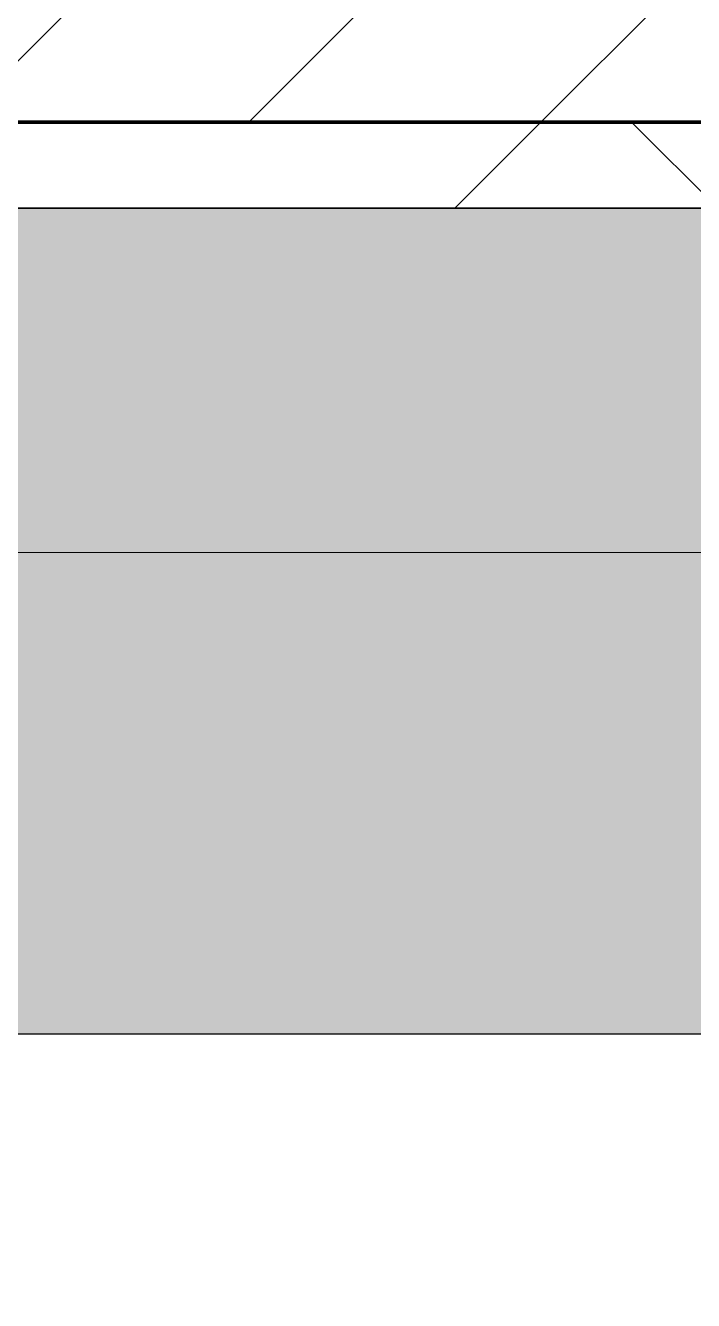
# Model space of a CAD drawing. Header units: millimetres. Extents: x -794334 to -714814, y -17806 to 22403.
# Drawn here: x -752334 to -751946, y 9259 to 10000 of the extents above; entities that cross this region are included whole.
import ezdxf
from ezdxf.xclip import XClip

# ---------------------------------------------------------------- set-up
doc = ezdxf.new("R2010")
doc.units = ezdxf.units.MM
doc.header["$XCLIPFRAME"] = 0
for name, color, linetype, lineweight in [('A-GENM', 1, 'Continuous', 9), ('A-GLAZ-CURT', 2, 'Continuous', 9), ('A-WALL', 5, 'Continuous', 35), ('A-WALL-FNSH', 2, 'Continuous', 35), ('A-WALL-PATT', 1, 'Continuous', 35)]:
    doc.layers.add(name, color=color, linetype=linetype, lineweight=lineweight)
doc.layers.add('A11_ALU.SOLID SHEET', color=2, linetype='Continuous')

# ---------------------------------------------------------------- blocks, each defined once
blk = doc.blocks.new('PPLS-PP19_Custom Tile Pattern - Custom Tile Pattern-V69-4252-01 ENLARGED CONCOURSE LEVEL - REFLECTED CEILING PLAN - SHEET 3')
at = {"layer": 'A-GLAZ-CURT'}
for p, q in [((-300, 0), (300, 0)), ((300, 0), (-300, 0)), ((195.99, 0), (213.31, 0)), ((213.31, 0), (195.99, 0)), ((230.06, 0), (300, 0)), ((-300, -50), (300, -50)), ((300, -50), (-300, -50))]:
    blk.add_line(p, q, dxfattribs=at)
for points, knots in [([(70.61, 0), (66.16, 0), (55.8, 0), (39.61, 0), (24.74, 0), (2.64, 0), (-17.84, 0), (-30.57, 0), (-31.82, 0), (-32, 0)], [-4647.237329, -4647.237329, -4647.237329, -4647.237329, -4326.416877, -4098.545751, -3766.694881, -3333.063701, -2994.501669, -2698.150104, -2614.070998, -2614.070998, -2614.070998, -2614.070998]), ([(76.63, 0), (74.8, 0), (67.65, 0), (53.52, 0), (37, 0), (24.07, 0), (12.82, 0), (-2.56, 0), (-14.89, 0), (-20.33, 0)], [-3095.572228, -3095.572228, -3095.572228, -3095.572228, -2950.589685, -2634.532728, -2313.748533, -2106.613311, -1925.670641, -1617.263037, -1308.310179, -1308.310179, -1308.310179, -1308.310179]), ([(-19.13, 0), (-11.5, 0), (9.97, 0), (43.36, 0), (70.92, 0), (82.12, 0), (83.66, 0)], [-5804.197927, -5804.197927, -5804.197927, -5804.197927, -5340.621928, -4573.028122, -4094.177415, -3869.465285, -3869.465285, -3869.465285, -3869.465285]), ([(-15.19, 0), (-13.07, 0), (7.48, 0), (42.82, 0), (88.72, 0), (120.63, 0), (138.28, 0), (138.53, 0)], [-461.142613, -461.142613, -461.142613, -461.142613, -429.606584, -390.253598, -346.313304, -291.370682, -290.5735, -290.5735, -290.5735, -290.5735]), ([(27.44, 0), (27.9, 0), (29.54, 0), (38.07, 0), (53.39, 0), (71.67, 0), (84.83, 0), (86.01, 0), (92.51, 0), (94.33, 0)], [-5037.309798, -5037.309798, -5037.309798, -5037.309798, -4887.603822, -4705.298446, -4353.683244, -3960.84581, -3759.045785, -3336.541051, -2783.776468, -2783.776468, -2783.776468, -2783.776468]), ([(27.89, 0), (29.09, 0), (33.4, 0), (48.37, 0), (71.92, 0), (97.13, 0), (110.54, 0), (115.44, 0)], [-147.777612, -147.777612, -147.777612, -147.777612, -135.792042, -118.513713, -97.899267, -63.759246, -48.586782, -48.586782, -48.586782, -48.586782]), ([(136.44, 0), (121.66, 0), (86.93, 0), (51.16, 0), (31.18, 0)], [-106.750556, -106.750556, -106.750556, -106.750556, -59.610984, 0, 0, 0, 0]), ([(115.48, 0), (112.13, 0), (97.9, 0), (76.86, 0), (57.82, 0), (46.51, 0), (41.18, 0), (36.02, 0), (35.54, 0), (35.54, 0)], [-416.280683, -416.280683, -416.280683, -416.280683, -401.860199, -357.622665, -341.267687, -334.000314, -326.15566, -319.318397, -317.489778, -317.489778, -317.489778, -317.489778]), ([(36.29, 0), (37.77, 0), (48.82, 0), (64.79, 0), (91.29, 0), (108.27, 0), (115.13, 0)], [-314.598523, -314.598523, -314.598523, -314.598523, -305.899624, -287.17622, -249.500363, -211.280101, -211.280101, -211.280101, -211.280101]), ([(114.39, 0), (114.2, 0), (112.08, 0), (105.42, 0), (92.38, 0), (85.59, 0), (74.4, 0), (62.26, 0), (53.88, 0), (49.48, 0), (47.71, 0)], [-8148.58938, -8148.58938, -8148.58938, -8148.58938, -8105.191388, -7723.759874, -7531.75727, -7135.649961, -6924.452779, -6738.82075, -6548.303034, -6433.096879, -6433.096879, -6433.096879, -6433.096879]), ([(48.54, 0), (50.85, 0), (58.18, 0), (64.47, 0), (72.74, 0), (75.22, 0), (76.03, 0), (76.21, 0)], [-871.356999, -871.356999, -871.356999, -871.356999, -753.071572, -495.328968, -421.953223, -334.951786, -290.452333, -290.452333, -290.452333, -290.452333]), ([(103.09, 0), (101.08, 0), (86.31, 0), (67.79, 0), (51.71, 0), (48.61, 0)], [-375.435014, -375.435014, -375.435014, -375.435014, -369.147452, -330.153101, -320.684075, -320.684075, -320.684075, -320.684075]), ([(76.22, 0), (75.58, 0), (73.64, 0), (71.05, 0), (70.61, 0)], [-193.634889, -193.634889, -193.634889, -193.634889, -31.537676, 0, 0, 0, 0]), ([(94.4, 0), (94.4, 0), (94.64, 0), (99.11, 0), (108.97, 0), (120.79, 0), (139.94, 0), (160.94, 0), (176.34, 0), (182.65, 0)], [-2348.345796, -2348.345796, -2348.345796, -2348.345796, -2310.419338, -2233.599744, -2052.234781, -1843.028543, -1530.39897, -1095.004608, -662.803921, -662.803921, -662.803921, -662.803921]), ([(129.02, 0), (129.02, 0), (124.41, 0), (122.35, 0), (114.96, 0), (108.04, 0), (103.09, 0)], [-35.386604, -35.386604, -35.386604, -35.386604, -31.430235, -22.807238, -15.488593, 0, 0, 0, 0]), ([(115.28, 0), (114.98, 0), (113.35, 0), (111.98, 0), (105.66, 0), (105.23, 0), (105.23, 0)], [-9263.659506, -9263.659506, -9263.659506, -9263.659506, -9220.200448, -9012.77275, -8966.157302, -8929.495943, -8929.495943, -8929.495943, -8929.495943]), ([(105.26, 0), (105.52, 0), (111.01, 0), (112.65, 0), (113.59, 0)], [-8920.561005, -8920.561005, -8920.561005, -8920.561005, -8814.835624, -8577.462505, -8577.462505, -8577.462505, -8577.462505]), ([(157.9, 0), (156.77, 0), (151.67, 0), (143.29, 0), (134.04, 0), (126.24, 0), (119.45, 0), (116.74, 0), (115.44, 0)], [-10292.955006, -10292.955006, -10292.955006, -10292.955006, -10098.273015, -9847.788484, -9677.714971, -9567.007022, -9453.21225, -9271.185211, -9271.185211, -9271.185211, -9271.185211]), ([(115.48, 0), (118.31, 0), (127.64, 0), (132.42, 0), (134.6, 0)], [-210.639826, -210.639826, -210.639826, -210.639826, -194.761443, -152.241002, -152.241002, -152.241002, -152.241002]), ([(116.09, 0), (119, 0), (123.33, 0), (128.63, 0), (128.95, 0)], [-47.927874, -47.927874, -47.927874, -47.927874, -39.050993, -35.895543, -35.895543, -35.895543, -35.895543]), ([(168.37, 0), (167.68, 0), (162.47, 0), (148.77, 0), (125.98, 0), (116.62, 0)], [-543.375029, -543.375029, -543.375029, -543.375029, -530.793311, -458.593899, -417.916945, -417.916945, -417.916945, -417.916945]), ([(128.58, 0), (128.8, 0), (130.16, 0), (139.26, 0), (152.67, 0), (161.24, 0), (162.19, 0), (162.75, 0)], [-633.326174, -633.326174, -633.326174, -633.326174, -627.736123, -618.981161, -602.094757, -592.980799, -581.414464, -581.414464, -581.414464, -581.414464]), ([(137.1, 0), (136, 0), (133.64, 0), (129.87, 0), (129.11, 0)], [-670.405967, -670.405967, -670.405967, -670.405967, -651.020627, -640.742133, -640.742133, -640.742133, -640.742133]), ([(183.37, 0), (182.19, 0), (177.79, 0), (171, 0), (161.95, 0), (161.28, 0), (158.35, 0), (157.85, 0), (157.77, 0)], [-11214.873516, -11214.873516, -11214.873516, -11214.873516, -11105.624034, -10839.086983, -10768.332124, -10666.779182, -10580.760289, -10550.278881, -10550.278881, -10550.278881, -10550.278881]), ([(183.34, 0), (178.56, 0), (170.01, 0), (159.34, 0), (158.33, 0), (158.3, 0)], [-161.536305, -161.536305, -161.536305, -161.536305, -143.776725, -129.632772, -123.352749, -123.352749, -123.352749, -123.352749]), ([(159.07, 0), (159.13, 0), (160.84, 0), (165.21, 0), (174.15, 0), (185.98, 0), (208.82, 0), (219.42, 0), (230.06, 0)], [-115.643202, -115.643202, -115.643202, -115.643202, -114.681583, -87.660824, -65.295536, -41.623857, -24.459831, 0, 0, 0, 0]), ([(162.75, 0), (165.4, 0), (170.91, 0), (172.61, 0), (172.61, 0)], [-111.264224, -111.264224, -111.264224, -111.264224, -56.742688, -19.085662, -19.085662, -19.085662, -19.085662]), ([(182.68, 0), (181.11, 0), (178.02, 0), (174.27, 0), (169.67, 0), (168.99, 0)], [-8348.542888, -8348.542888, -8348.542888, -8348.542888, -8253.978395, -8152.463617, -8069.855175, -8069.855175, -8069.855175, -8069.855175]), ([(215.22, 0), (214.62, 0), (210.55, 0), (203.98, 0), (187.54, 0), (175.3, 0), (169.49, 0)], [-203.825446, -203.825446, -203.825446, -203.825446, -198.527383, -184.406837, -162.427601, -142.916156, -142.916156, -142.916156, -142.916156]), ([(171.51, 0), (176.48, 0), (193.23, 0), (201.73, 0), (208.81, 0), (213.9, 0), (241.96, 0), (266.73, 0), (281.71, 0), (291.71, 0), (296.52, 0), (297.86, 0), (298.09, 0)], [-7971.819559, -7971.819559, -7971.819559, -7971.819559, -7784.112253, -7606.717214, -7289.299508, -7042.621073, -6582.165592, -6068.460911, -5766.029927, -5566.724884, -5280.360606, -5199.253518, -5199.253518, -5199.253518, -5199.253518]), ([(172.07, 0), (177.66, 0), (187.87, 0), (201.08, 0), (207.47, 0), (213.96, 0), (215.11, 0)], [-255.364076, -255.364076, -255.364076, -255.364076, -237.955587, -223.92608, -215.862851, -208.75215, -208.75215, -208.75215, -208.75215]), ([(247.1, 0), (246.76, 0), (245.04, 0), (238.34, 0), (226.56, 0), (221.1, 0), (202.57, 0), (189.33, 0), (183.31, 0)], [-9649.085549, -9649.085549, -9649.085549, -9649.085549, -9581.591397, -9406.094246, -9221.510254, -9016.44624, -8717.832359, -8361.158176, -8361.158176, -8361.158176, -8361.158176]), ([(183.39, 0), (185.05, 0), (189.77, 0), (193.62, 0), (194.69, 0), (194.79, 0)], [-645.805149, -645.805149, -645.805149, -645.805149, -529.74427, -295.064701, -265.121568, -265.121568, -265.121568, -265.121568]), ([(300, 0), (286.53, 0), (254.22, 0), (213.14, 0), (190.66, 0), (183.63, 0)], [-285.253232, -285.253232, -285.253232, -285.253232, -244.693688, -187.987675, -161.900483, -161.900483, -161.900483, -161.900483]), ([(193.8, 0), (193.33, 0), (190.86, 0), (187.51, 0), (184.06, 0)], [-11665.349007, -11665.349007, -11665.349007, -11665.349007, -11565.880756, -11236.475882, -11236.475882, -11236.475882, -11236.475882]), ([(300, 0), (288.22, 0), (262, 0), (230.43, 0), (219.94, 0), (219.02, 0)], [-12528.858583, -12528.858583, -12528.858583, -12528.858583, -11905.454923, -11162.864862, -10856.732305, -10856.732305, -10856.732305, -10856.732305]), ([(219.9, 0), (220.86, 0), (227.84, 0), (242.06, 0), (246.54, 0), (246.96, 0)], [-10670.940496, -10670.940496, -10670.940496, -10670.940496, -10511.382485, -9925.173265, -9834.877357, -9834.877357, -9834.877357, -9834.877357]), ([(284.76, 0), (284.76, 0), (285.09, 0), (287.47, 0), (293.59, 0), (297.76, 0), (300, 0)], [-4110.630118, -4110.630118, -4110.630118, -4110.630118, -4053.389046, -3959.664717, -3862.421465, -3746.95702, -3746.95702, -3746.95702, -3746.95702]), ([(297.38, 0), (295.84, 0), (291.62, 0), (285.38, 0), (284.87, 0)], [-4803.172655, -4803.172655, -4803.172655, -4803.172655, -4358.271401, -4143.037883, -4143.037883, -4143.037883, -4143.037883])]:
    blk.add_open_spline(points, degree=3, knots=knots, dxfattribs=at)
for points in [[(80.35, 0), (79.57, 0), (78.27, 0), (76.63, 0)], [(84.06, 0), (83.48, 0), (82.41, 0), (81.72, 0)], [(168.74, 0), (168.74, 0), (169.81, 0), (171.51, 0)], [(195.11, 0), (194.91, 0), (194.44, 0), (193.8, 0)]]:
    blk.add_open_spline(points, degree=3, dxfattribs=at)
blk = doc.blocks.new('PPLS-PP19_Custom Tile Pattern - Custom Tile Pattern-V70-4252-01 ENLARGED CONCOURSE LEVEL - REFLECTED CEILING PLAN - SHEET 3')
at = {"layer": 'A-GLAZ-CURT'}
for p, q in [((-300, 0), (300, 0)), ((300, 0), (-300, 0)), ((-293.07, 0), (-281.82, 0)), ((-281.82, 0), (-293.07, 0)), ((-280.88, 0), (-275.75, 0)), ((-275.75, 0), (-280.88, 0)), ((-222.32, 0), (-213.66, 0)), ((-213.66, 0), (-222.32, 0)), ((-213.02, 0), (-205, 0)), ((-205, 0), (-213.02, 0)), ((-300, -50), (300, -50)), ((300, -50), (-300, -50))]:
    blk.add_line(p, q, dxfattribs=at)
at = {"layer": 'A-GLAZ-CURT', "flags": 128}
for points in [[(-300, 0), (-291.56, 0), (-283.3, 0), (-275.2, 0), (-267.26, 0), (-259.45, 0), (-251.77, 0), (-244.2, 0), (-236.74, 0), (-229.36, 0), (-222.06, 0), (-214.83, 0), (-207.71, 0), (-200.76, 0), (-194.02, 0), (-187.54, 0), (-181.38, 0), (-175.58, 0), (-170.25, 0), (-165.64, 0), (-162.01, 0), (-159.53, 0), (-157.46, 0), (-154.52, 0), (-149.42, 0), (-141.84, 0)], [(-145.5, 0), (-150.63, 0), (-155.53, 0), (-160.27, 0), (-164.95, 0), (-169.65, 0), (-174.47, 0), (-179.49, 0), (-184.81, 0), (-190.44, 0), (-196.37, 0), (-202.58, 0), (-209.04, 0), (-215.73, 0), (-222.63, 0), (-229.72, 0), (-236.97, 0), (-244.39, 0), (-251.96, 0), (-259.67, 0), (-267.51, 0), (-275.48, 0), (-283.55, 0), (-291.73, 0), (-300, 0)]]:
    blk.add_lwpolyline(points, dxfattribs=at)
at = {"layer": 'A-GLAZ-CURT'}
for points, knots in [([(-300, 0), (-284.65, 0), (-236.57, 0), (-174.61, 0), (-129.95, 0), (-110.8, 0), (-99.5, 0), (-91.46, 0)], [-5323.127839, -5323.127839, -5323.127839, -5323.127839, -4502.809032, -2700.551212, -1002.059161, -460.363443, 0, 0, 0, 0]), ([(-213.03, 0), (-213.41, 0), (-234.74, 0), (-262.56, 0), (-294.48, 0), (-300, 0)], [-15157.674092, -15157.674092, -15157.674092, -15157.674092, -15131.813646, -13729.592194, -13439.944408, -13439.944408, -13439.944408, -13439.944408]), ([(-145.23, 0), (-147.68, 0), (-147.9, 0), (-158.72, 0), (-174.02, 0), (-185.59, 0), (-209.77, 0), (-232.01, 0), (-255.22, 0), (-262.59, 0), (-264.9, 0), (-265.4, 0)], [-2902.106752, -2902.106752, -2902.106752, -2902.106752, -2477.344047, -2237.412286, -2029.680487, -1755.085331, -1400.429864, -858.079193, -543.655514, -208.940337, 0, 0, 0, 0]), ([(-258.6, 0), (-257.91, 0), (-254.26, 0), (-241.25, 0), (-226.14, 0), (-216.26, 0), (-213.03, 0)], [-5722.54675, -5722.54675, -5722.54675, -5722.54675, -5657.471696, -5413.335975, -5017.494783, -4840.904243, -4840.904243, -4840.904243, -4840.904243]), ([(-213.59, 0), (-216.64, 0), (-222.26, 0), (-231.26, 0), (-233.46, 0), (-234, 0)], [-1138.186603, -1138.186603, -1138.186603, -1138.186603, -978.033455, -846.069444, -682.911962, -682.911962, -682.911962, -682.911962]), ([(-233.49, 0), (-233.44, 0), (-232.38, 0), (-230.74, 0), (-225.3, 0), (-223.63, 0)], [-455.274641, -455.274641, -455.274641, -455.274641, -440.605512, -119.536984, 0, 0, 0, 0]), ([(-213.04, 0), (-211.52, 0), (-202.35, 0), (-188.58, 0), (-169.02, 0), (-156.01, 0), (-148.18, 0), (-146.3, 0)], [-5246.584856, -5246.584856, -5246.584856, -5246.584856, -5161.076232, -4739.070012, -4465.409639, -4149.119819, -4046.8857, -4046.8857, -4046.8857, -4046.8857]), ([(-133.82, 0), (-135.51, 0), (-137.8, 0), (-149.31, 0), (-162.01, 0), (-177.91, 0), (-196.23, 0), (-207.8, 0), (-213.03, 0)], [-2731.647847, -2731.647847, -2731.647847, -2731.647847, -2418.507304, -2308.929706, -2113.765672, -1763.376603, -1422.553702, -1147.961572, -1147.961572, -1147.961572, -1147.961572]), ([(-212.94, 0), (-212.82, 0), (-209.65, 0), (-200.2, 0), (-185.8, 0), (-171.77, 0), (-158.7, 0), (-157.22, 0)], [-4839.200608, -4839.200608, -4839.200608, -4839.200608, -4832.723979, -4666.091899, -4349.945572, -4000.813434, -3840.635403, -3840.635403, -3840.635403, -3840.635403]), ([(-152.35, 0), (-151.03, 0), (-148.8, 0), (-146.2, 0), (-145.21, 0)], [-3494.978217, -3494.978217, -3494.978217, -3494.978217, -3371.022232, -3315.211016, -3315.211016, -3315.211016, -3315.211016]), ([(-118.78, 0), (-121.86, 0), (-126.28, 0), (-136.96, 0), (-147.46, 0), (-150.03, 0), (-150.57, 0)], [-5938.474035, -5938.474035, -5938.474035, -5938.474035, -5700.061948, -5508.838257, -5298.784692, -5196.16478, -5196.16478, -5196.16478, -5196.16478]), ([(-150.34, 0), (-150.07, 0), (-147.75, 0), (-142.6, 0), (-127.26, 0), (-107.3, 0), (-91.96, 0), (-80.54, 0), (-77.26, 0)], [-4948.728362, -4948.728362, -4948.728362, -4948.728362, -4883.323924, -4440.880425, -4054.690705, -3793.097032, -3402.597032, -3227.768032, -3227.768032, -3227.768032, -3227.768032]), ([(-77.81, 0), (-78.66, 0), (-88.63, 0), (-110.94, 0), (-130.52, 0), (-147.74, 0), (-149.07, 0)], [-7555.913918, -7555.913918, -7555.913918, -7555.913918, -7508.296369, -7004.680444, -6449.282163, -6277.220794, -6277.220794, -6277.220794, -6277.220794])]:
    blk.add_open_spline(points, degree=3, knots=knots, dxfattribs=at)
for points in [[(-223.63, 0), (-220.79, 0), (-217.38, 0), (-213.8, 0)], [(-145.61, 0), (-165.33, 0), (-187.41, 0), (-211.88, 0)]]:
    blk.add_open_spline(points, degree=3, dxfattribs=at)
blk = doc.blocks.new('Curved Concourse Ceiling8 - Curved Concourse Ceiling-12516553-4252-01 ENLARGED CONCOURSE LEVEL - REFLECTED CEILING PLAN - SHEET 3')
at = {"layer": 'A-GENM'}
h = blk.add_hatch(color=256, dxfattribs=at)
h.paths.add_polyline_path([(-748821.9, 4129.02), (-748821.9, 9894.02), (-754917.32, 9894.02), (-754917.24, 4129.02), (-749214.91, 4129.02)])
h.paths.add_polyline_path([(-754645.01, 4329.02), (-754717.32, 4329.02), (-754717.32, 9694.02), (-749017.32, 9694.02), (-749017.32, 4329.02), (-753558.99, 4329.02)])
blk.add_hatch(color=256, dxfattribs=at).paths.add_polyline_path([(-749297.32, 9414.02), (-749017.32, 9694.02), (-754717.32, 9694.02), (-754437.32, 9414.02), (-750300.93, 9414.02)])
for p, q in [((-748817.32, 9894.02), (-754916.52, 9894.02)), ((-748817.32, 9894.02), (-754916.52, 9894.02)), ((-749017.32, 9694.02), (-754717.32, 9694.02)), ((-749017.32, 9694.02), (-754717.32, 9694.02)), ((-754437.32, 9414.02), (-749297.32, 9414.02)), ((-749297.32, 9414.02), (-754437.32, 9414.02))]:
    blk.add_line(p, q, dxfattribs=at)
blk = doc.blocks.new('*U1029')
at = {"layer": 'A-GENM'}
blk.add_blockref('Curved Concourse Ceiling8 - Curved Concourse Ceiling-12516553-4252-01 ENLARGED CONCOURSE LEVEL - REFLECTED CEILING PLAN - SHEET 3', (778882.37, -3579.02), dxfattribs=at)
at = {"layer": 'A-GLAZ-CURT', "rotation": 180}
for name, p in [('PPLS-PP19_Custom Tile Pattern - Custom Tile Pattern-V70-4252-01 ENLARGED CONCOURSE LEVEL - REFLECTED CEILING PLAN - SHEET 3', (26400, 6315)), ('PPLS-PP19_Custom Tile Pattern - Custom Tile Pattern-V69-4252-01 ENLARGED CONCOURSE LEVEL - REFLECTED CEILING PLAN - SHEET 3', (27000, 6315))]:
    blk.add_blockref(name, p, dxfattribs=at)
blk = doc.blocks.new('*U1228')
for points in [[(0, 0), (6100, 0), (6100, 5765), (0, 5765)], [(480, 480), (5620, 480), (5620, 5285), (480, 5285)]]:
    blk.add_lwpolyline(points, close=True)
blk = doc.blocks.new('*U1630')
blk.add_lwpolyline([(-4139.52, 6315), (-75674.95, 6315), (-75674.95, 550), (-4139.52, 550)], close=True)
blk.add_blockref('*U1228', (-10239.52, 550))

msp = doc.modelspace()

# ---------------------------------------------------------------- block references
at = {"layer": 'A11_ALU.SOLID SHEET'}
ref = msp.add_blockref('*U1630', (-744681.24, 3579.02), dxfattribs=at)
XClip(ref).set_block_clipping_path([(-45802.4668593339, -9620.0029952967), (23702.8690583039, 10334.9999958097)])

# ---------------------------------------------------------------- next in the draw order: hatches: boundary and pattern name
at = {"layer": 'A-WALL-PATT', "lineweight": 9}
h = msp.add_hatch(dxfattribs=at)
h.set_pattern_fill('FP_2', color=256, style=0, pattern_type=2)
h.set_pattern_definition([(45, (0, 0), (-84.852814, 84.852814), [])])
h.paths.add_polyline_path([(-745742.17, 9944.02), (-745742.17, 10144.02), (-783082.17, 10144.02), (-783082.17, 9944.02), (-747042.87, 9944.02)])
h = msp.add_hatch(dxfattribs=at)
h.set_pattern_fill('FP_5', color=256, style=0, pattern_type=2)
h.set_pattern_definition([(45, (0, 0), (-212.13203, 212.13203), []), (135, (0, 0), (-212.13203, -212.13203), [])])
h.paths.add_polyline_path([(-748821.9, 9894.02), (-748821.9, 9944.02), (-783057.37, 9944.02), (-783057.37, 9894.02), (-749214.91, 9894.02)])

# ---------------------------------------------------------------- next in the draw order: linework, layer by layer
at = {"layer": 'A-WALL', "color": 7, "lineweight": 70}
for p, q in [((-783057.37, 9944.02), (-748821.9, 9944.02)), ((-748821.9, 9944.02), (-783057.37, 9944.02))]:
    msp.add_line(p, q, dxfattribs=at)
at = {"layer": 'A-WALL-FNSH', "color": 250}
msp.add_line((-748821.9, 9894.02), (-783057.37, 9894.02), dxfattribs=at)

# ---------------------------------------------------------------- next in the draw order: block references
msp.add_blockref('*U1029', (-778882.37, 3579.02))

doc.saveas('drawing.dxf')
